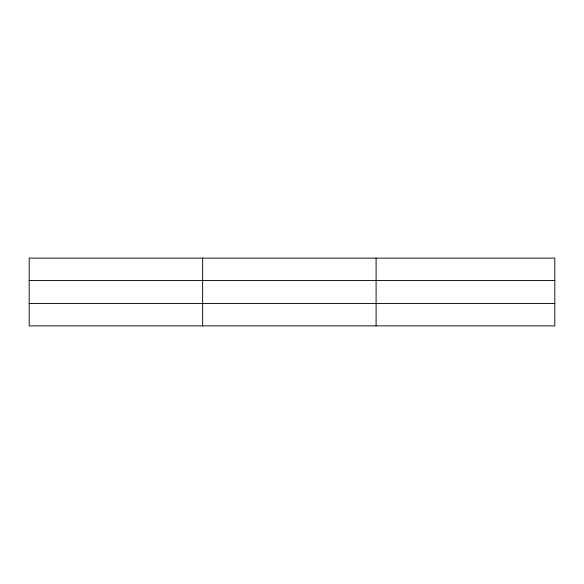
<?xml version="1.0" encoding="UTF-8"?>
<svg xmlns="http://www.w3.org/2000/svg" width="584" height="584" viewBox="0 0 584 584"><rect width="100%" height="100%" fill="white"/><g stroke="black" fill="none" stroke-linecap="round" stroke-linejoin="round"><path stroke-width="0.88" d="M202.648 258.121L202.648 325.879M376.096 258.121L376.096 325.879M554.8 303.519L554.8 325.879L29.2 325.879L29.2 258.121L554.8 258.121L554.8 303.519L29.2 303.519M29.2 280.481L554.8 280.481"/></g></svg>
